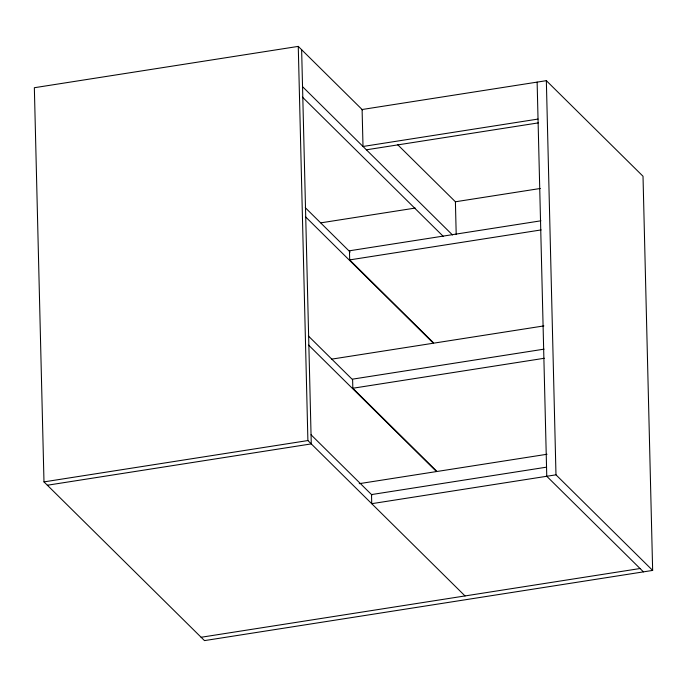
<?xml version="1.0" encoding="UTF-8"?>
<svg xmlns="http://www.w3.org/2000/svg" width="687" height="687" viewBox="0 0 687 687"><rect width="100%" height="100%" fill="white"/><g stroke="black" fill="none" stroke-linecap="round" stroke-linejoin="round"><path stroke-width="1.03" d="M362.538 109.946L298.261 46.39L34.35 87.721L43.985 481.888L204.494 640.61L652.65 570.425L643.015 176.258L546.345 80.671L362.101 109.516L363.011 146.477L538.033 119.066M366.377 149.809L538.247 122.896M320.838 222.846L415.197 208.075M455.49 201.763L540.308 188.478M540.927 220.802L349.46 250.789L349.683 259.901L433.866 343.139L543.872 325.913M349.683 259.901L541.15 229.922M331.752 359.129L433.368 343.217L305.483 216.766M544.061 349.151L352.603 379.138L352.826 388.249L437.001 471.488L547.015 454.262M352.826 388.249L544.284 358.27M43.985 481.888L307.896 440.556L465.03 595.938M47.36 485.228L311.271 443.896L301.636 49.73M359.232 483.665L436.503 471.565L308.618 345.114M546.543 467.16L371.512 494.571L371.736 503.683L555.981 474.829L652.65 570.425M201.119 637.27L640.061 568.527M397.55 144.571L455.404 201.772L456.202 234.507M302.538 86.682L452.501 234.963M302.46 97.159L443.287 236.405M305.26 207.646L350.172 252.06M643.436 571.867L546.766 476.271L537.131 82.114M308.394 335.995L352.543 379.653M311.048 434.777L371.942 494.992M546.345 80.671L555.981 474.829M298.261 46.39L307.896 440.556"/></g></svg>
